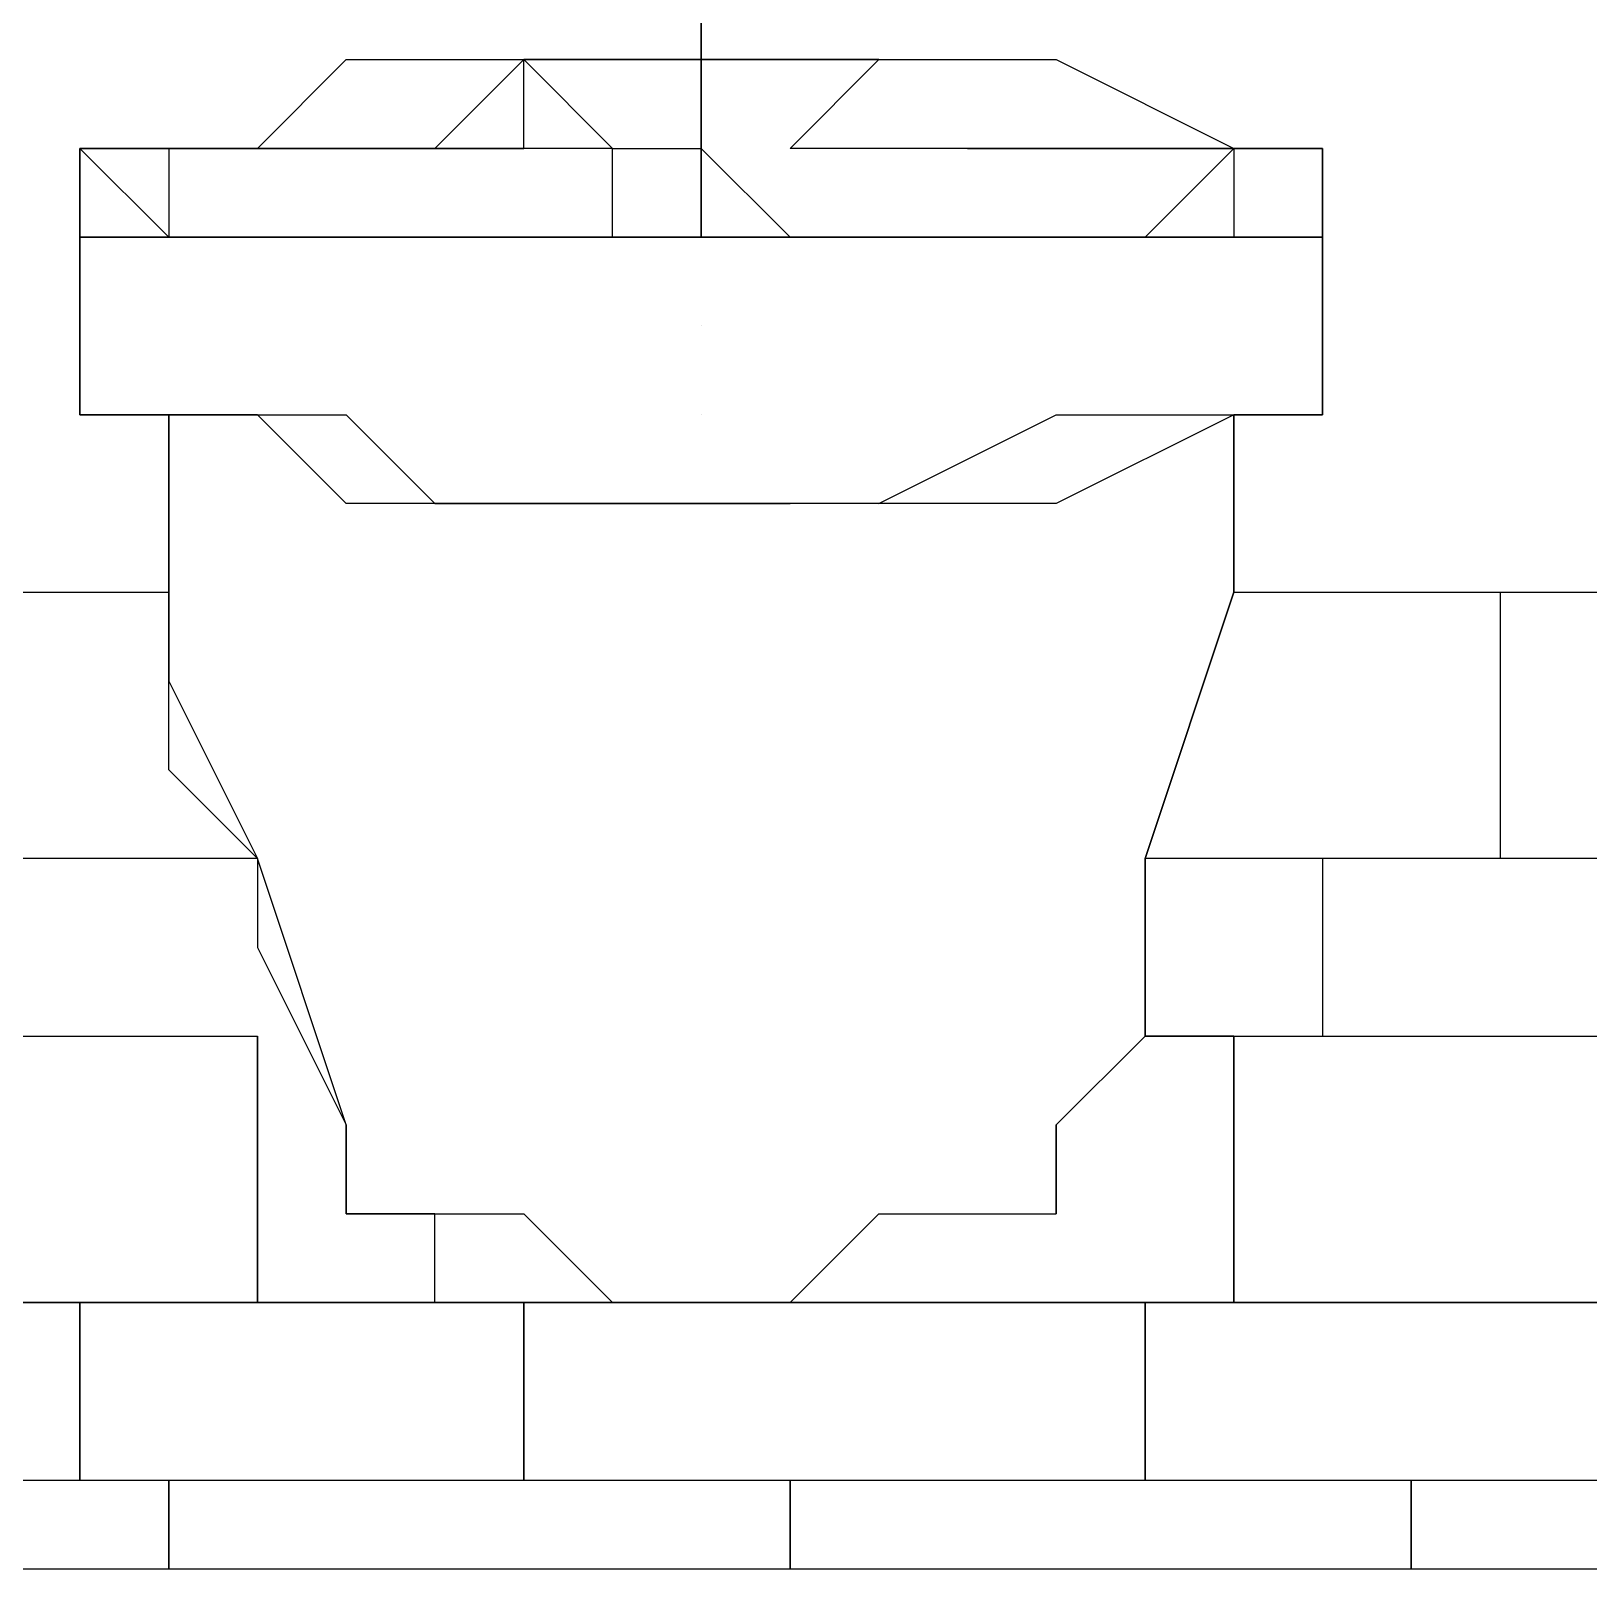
# Model space of a CAD drawing. Header units: millimetres. Extents: x 0 to 600, y 0 to 450.
# Drawn here: x 422.45 to 440, y 23 to 40.32 of the extents above; entities that cross this region are included whole.
import ezdxf

# ---------------------------------------------------------------- set-up
doc = ezdxf.new("R2010")
doc.units = ezdxf.units.MM
doc.layers.add('Engraving', color=1, linetype='Continuous')
doc.layers.add('External Cuts', color=5, linetype='Continuous')

msp = doc.modelspace()

# ---------------------------------------------------------------- linework, layer by layer
at = {"layer": 'Engraving'}
for p, q in [((430, 39), (430, 41)), ((430, 41), (430, 40)), ((425, 39), (426, 40)), ((426, 40), (427, 40)), ((427, 40), (428, 40)), ((428, 40), (427, 39)), ((428, 40), (430, 40)), ((429, 40), (428, 40)), ((428, 40), (428, 40)), ((428, 40), (429, 39)), ((428, 39), (428, 40)), ((431, 40), (429, 40)), ((429, 40), (429, 40)), ((430, 39), (430, 40)), ((430, 40), (430, 40)), ((430, 40), (430, 40)), ((430, 40), (430, 40)), ((430, 40), (430, 40)), ((430, 40), (430, 39)), ((430, 40), (430, 39)), ((430, 40), (433, 40)), ((431, 39), (432, 40)), ((432, 40), (431, 40)), ((432, 40), (432, 40)), ((432, 40), (432, 40)), ((433, 40), (434, 40)), ((434, 40), (434, 40)), ((434, 40), (436, 39)), ((423, 38), (423, 39)), ((423, 39), (423, 39)), ((423, 39), (423, 39)), ((423, 39), (424, 39)), ((424, 39), (423, 39)), ((423, 39), (423, 39)), ((423, 39), (423, 39)), ((423, 39), (423, 38)), ((424, 38), (423, 39)), ((423, 39), (423, 39)), ((423, 39), (423, 39)), ((423, 39), (424, 39)), ((424, 39), (425, 39)), ((425, 39), (424, 39)), ((424, 39), (424, 39)), ((424, 39), (424, 39)), ((424, 39), (424, 39)), ((424, 39), (425, 39)), ((425, 39), (424, 39)), ((424, 39), (424, 39)), ((424, 39), (424, 38)), ((426, 39), (425, 39)), ((425, 39), (425, 39)), ((425, 39), (426, 39)), ((426, 39), (425, 39)), ((428, 39), (426, 39)), ((426, 39), (426, 39)), ((426, 39), (426, 39)), ((426, 39), (426, 39)), ((427, 39), (426, 39)), ((426, 39), (426, 39)), ((426, 39), (426, 39)), ((426, 39), (427, 39)), ((427, 39), (428, 39)), ((429, 39), (428, 39)), ((428, 39), (428, 39)), ((428, 39), (428, 39)), ((428, 39), (428, 39)), ((428, 39), (428, 39)), ((429, 38), (429, 39)), ((429, 39), (429, 39)), ((429, 39), (429, 39)), ((429, 39), (429, 39)), ((429, 39), (430, 39)), ((429, 39), (429, 39)), ((429, 39), (429, 39)), ((430, 38), (430, 39)), ((430, 39), (430, 38)), ((430, 39), (430, 38)), ((430, 38), (430, 39)), ((430, 39), (430, 39)), ((430, 39), (431, 38)), ((432, 39), (431, 39)), ((431, 39), (431, 39)), ((431, 39), (431, 39)), ((431, 39), (431, 39)), ((433, 39), (432, 39)), ((434, 39), (433, 39)), ((433, 39), (434, 39)), ((434, 39), (433, 39)), ((435, 39), (434, 39)), ((434, 39), (435, 39)), ((435, 39), (434, 39)), ((436, 39), (435, 39)), ((435, 39), (436, 39)), ((436, 39), (435, 39)), ((435, 38), (436, 39)), ((436, 39), (436, 39)), ((436, 39), (437, 39)), ((437, 39), (436, 39)), ((436, 39), (436, 39)), ((436, 39), (436, 39)), ((436, 39), (436, 39)), ((436, 39), (436, 39)), ((436, 39), (436, 39)), ((436, 39), (436, 39)), ((436, 39), (437, 39)), ((437, 39), (436, 39)), ((436, 39), (436, 39)), ((436, 39), (436, 38)), ((437, 39), (437, 39)), ((437, 39), (437, 39)), ((437, 39), (437, 39)), ((437, 39), (437, 38)), ((437, 38), (437, 39)), ((437, 39), (437, 39)), ((437, 39), (437, 39)), ((437, 39), (437, 39)), ((437, 39), (437, 39)), ((437, 39), (437, 39)), ((437, 39), (437, 39)), ((423, 37), (423, 38)), ((423, 38), (423, 38)), ((423, 38), (423, 38)), ((423, 38), (423, 38)), ((423, 38), (423, 38)), ((423, 38), (424, 38)), ((424, 38), (423, 38)), ((423, 38), (423, 38)), ((423, 38), (423, 38)), ((423, 38), (423, 38)), ((423, 38), (423, 38)), ((423, 38), (423, 37)), ((424, 38), (424, 38)), ((424, 38), (425, 38)), ((425, 38), (424, 38)), ((424, 38), (424, 38)), ((424, 38), (424, 38)), ((425, 38), (424, 38)), ((424, 38), (424, 38)), ((424, 38), (424, 38)), ((424, 38), (426, 38)), ((425, 38), (425, 38)), ((425, 38), (425, 38)), ((427, 38), (425, 38)), ((426, 38), (427, 38)), ((429, 38), (427, 38)), ((427, 38), (429, 38)), ((430, 38), (429, 38)), ((429, 38), (430, 38)), ((431, 38), (429, 38)), ((429, 38), (429, 38)), ((430, 38), (431, 38)), ((431, 38), (432, 38)), ((432, 38), (431, 38)), ((431, 38), (431, 38)), ((432, 38), (433, 38)), ((433, 38), (432, 38)), ((434, 38), (433, 38)), ((433, 38), (434, 38)), ((433, 38), (434, 38)), ((434, 38), (433, 38)), ((435, 38), (434, 38)), ((434, 38), (435, 38)), ((434, 38), (435, 38)), ((435, 38), (434, 38)), ((436, 38), (435, 38)), ((435, 38), (435, 38)), ((435, 38), (436, 38)), ((436, 38), (435, 38)), ((437, 38), (436, 38)), ((436, 38), (436, 38)), ((436, 38), (437, 38)), ((437, 38), (437, 37)), ((437, 37), (437, 38)), ((437, 38), (437, 38)), ((437, 38), (437, 38)), ((437, 38), (437, 38)), ((437, 38), (437, 38)), ((437, 38), (437, 38)), ((423, 36), (423, 37)), ((423, 37), (423, 37)), ((423, 37), (423, 37)), ((423, 37), (423, 37)), ((423, 37), (423, 36)), ((430, 37), (430, 37)), ((437, 37), (437, 37)), ((437, 37), (437, 36)), ((437, 36), (437, 37)), ((424, 36), (423, 36)), ((423, 36), (423, 36)), ((423, 36), (423, 36)), ((423, 36), (424, 36)), ((424, 34), (424, 36)), ((424, 36), (424, 36)), ((425, 36), (424, 36)), ((424, 36), (424, 36)), ((424, 36), (424, 36)), ((424, 36), (424, 36)), ((424, 36), (424, 36)), ((424, 36), (424, 34)), ((424, 36), (424, 36)), ((424, 36), (424, 36)), ((424, 36), (425, 36)), ((426, 35), (425, 36)), ((425, 36), (426, 36)), ((426, 36), (427, 35)), ((430, 36), (430, 36)), ((432, 35), (434, 36)), ((436, 36), (434, 35)), ((434, 36), (435, 36)), ((435, 36), (436, 36)), ((437, 36), (436, 36)), ((436, 36), (436, 34)), ((436, 35), (436, 36)), ((436, 36), (436, 36)), ((436, 36), (437, 36)), ((437, 36), (437, 36)), ((437, 36), (437, 36)), ((437, 36), (437, 36)), ((437, 36), (437, 36)), ((437, 36), (437, 36)), ((428, 35), (426, 35)), ((427, 35), (428, 35)), ((429, 35), (428, 35)), ((428, 35), (429, 35)), ((431, 35), (429, 35)), ((429, 35), (429, 35)), ((429, 35), (430, 35)), ((430, 35), (430, 35)), ((430, 35), (431, 35)), ((433, 35), (431, 35)), ((432, 35), (432, 35)), ((434, 35), (433, 35)), ((436, 34), (436, 35)), ((412, 34), (424, 34)), ((424, 32), (424, 34)), ((424, 34), (424, 33)), ((436, 34), (435, 31)), ((435, 31), (436, 34)), ((436, 34), (442, 34)), ((436, 34), (439, 34)), ((439, 34), (439, 31)), ((424, 33), (425, 31)), ((425, 31), (424, 32)), ((425, 31), (411, 31)), ((426, 28), (425, 31)), ((425, 31), (425, 30)), ((435, 31), (435, 29)), ((435, 29), (435, 31)), ((441, 31), (435, 31)), ((439, 31), (437, 31)), ((437, 31), (437, 29)), ((425, 30), (426, 28)), ((410, 29), (425, 29)), ((425, 26), (425, 29)), ((425, 29), (425, 26)), ((435, 29), (434, 28)), ((434, 28), (435, 29)), ((436, 29), (435, 29)), ((435, 29), (443, 29)), ((436, 26), (436, 29)), ((436, 29), (436, 26)), ((426, 27), (426, 28)), ((426, 28), (426, 28)), ((426, 28), (426, 27)), ((434, 28), (434, 27)), ((434, 27), (434, 28)), ((427, 27), (426, 27)), ((426, 27), (426, 27)), ((426, 27), (426, 27)), ((426, 27), (426, 27)), ((426, 27), (426, 27)), ((426, 27), (426, 27)), ((426, 27), (426, 27)), ((426, 27), (427, 27)), ((427, 26), (427, 27)), ((427, 27), (427, 27)), ((427, 27), (428, 27)), ((428, 27), (429, 26)), ((431, 26), (432, 27)), ((432, 27), (433, 27)), ((432, 27), (432, 27)), ((433, 27), (433, 27)), ((433, 27), (434, 27)), ((434, 27), (434, 27)), ((434, 27), (434, 27)), ((434, 27), (434, 27)), ((429, 26), (408, 26)), ((418, 26), (425, 26)), ((423, 24), (423, 26)), ((423, 26), (423, 24)), ((425, 26), (436, 26)), ((428, 26), (427, 26)), ((429, 26), (428, 26)), ((428, 24), (428, 26)), ((428, 26), (428, 24)), ((430, 26), (429, 26)), ((429, 26), (429, 26)), ((429, 26), (430, 26)), ((449, 26), (429, 26)), ((430, 26), (430, 26)), ((430, 26), (430, 26)), ((430, 26), (431, 26)), ((435, 24), (435, 26)), ((435, 26), (435, 24)), ((436, 26), (443, 26)), ((395, 24), (551, 24)), ((417, 24), (423, 24)), ((418, 24), (424, 24)), ((423, 24), (428, 24)), ((424, 24), (424, 23)), ((424, 23), (424, 24)), ((424, 24), (431, 24)), ((428, 24), (435, 24)), ((431, 24), (431, 23)), ((431, 23), (431, 24)), ((431, 24), (438, 24)), ((435, 24), (442, 24)), ((438, 24), (438, 23)), ((438, 23), (438, 24)), ((438, 24), (443, 24))]:
    msp.add_line(p, q, dxfattribs=at)
at = {"layer": 'External Cuts'}
msp.add_line((420, 23), (441, 23), dxfattribs=at)

doc.saveas('drawing.dxf')
